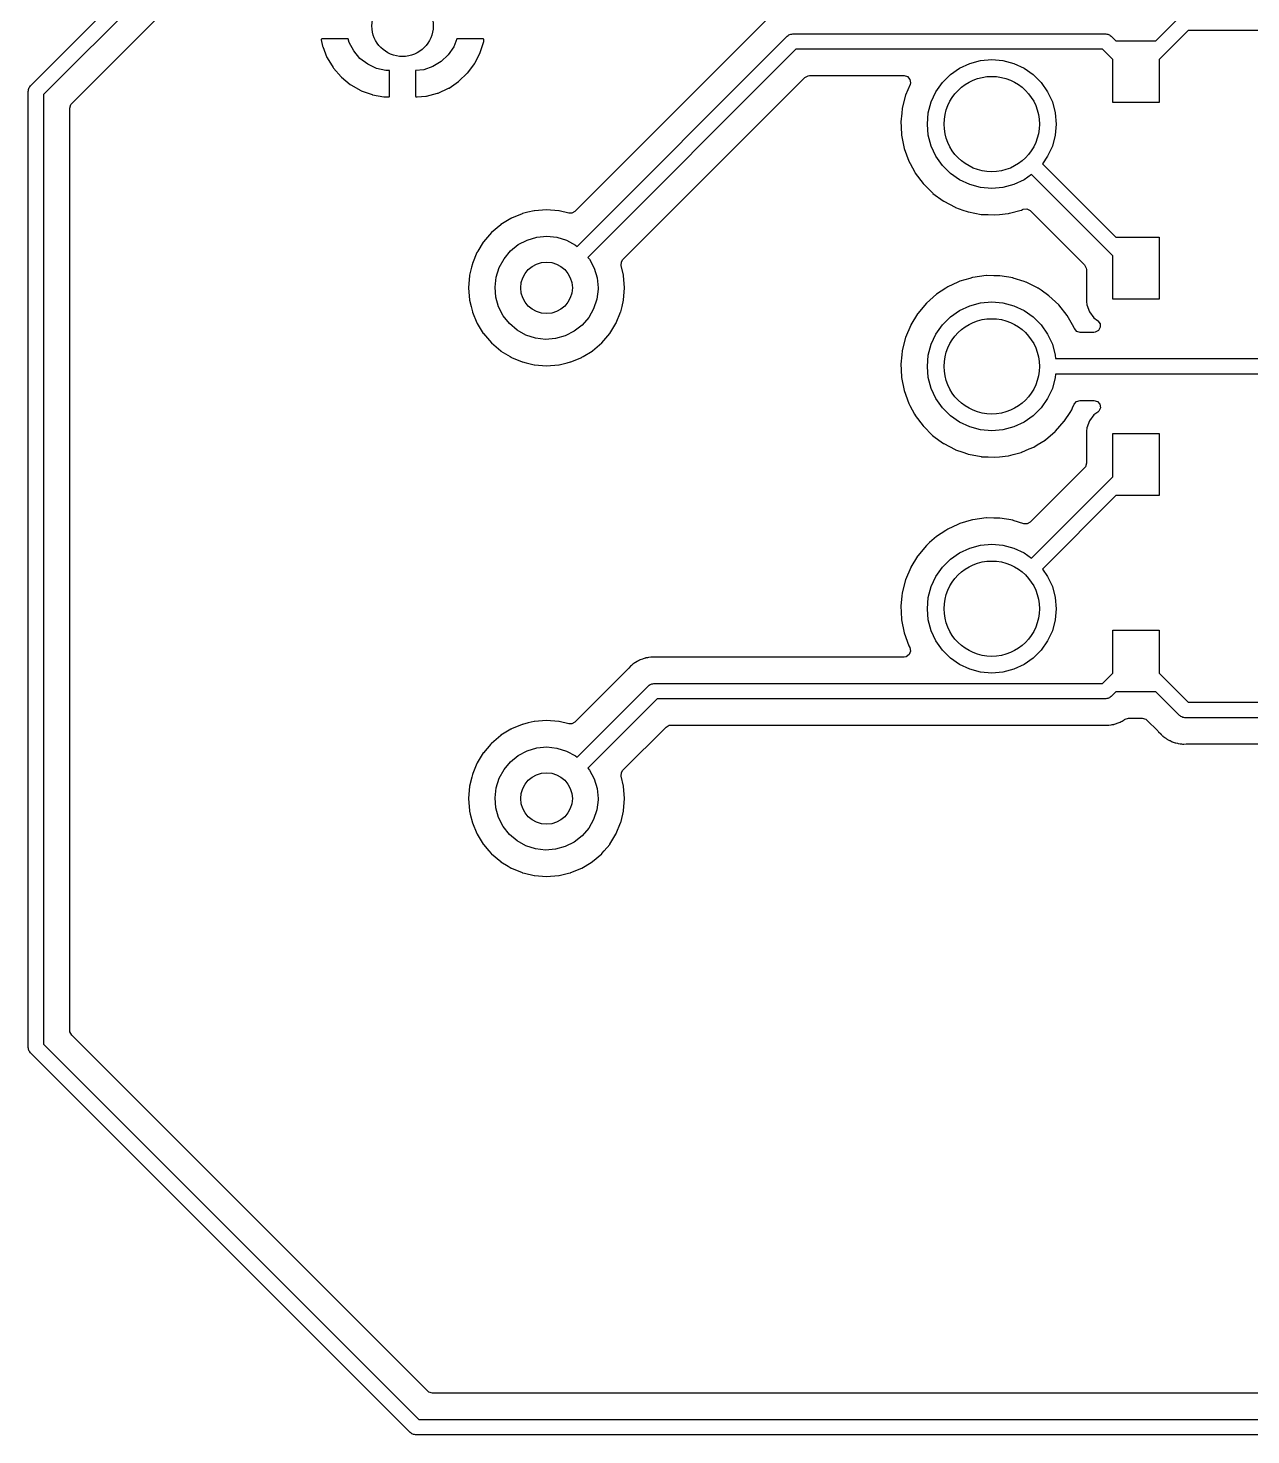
# Model space of a CAD drawing. Extents: x 51 to 243, y -135 to -54.
# Drawn here: x 51.16 to 74.88, y -135.02 to -107.74 of the extents above; entities that cross this region are included whole.
import ezdxf

# ---------------------------------------------------------------- set-up
doc = ezdxf.new("R2010")
doc.units = 0
doc.layers.add('BLACK', color=7, linetype='CONTINUOUS')

msp = doc.modelspace()

# ---------------------------------------------------------------- linework, layer by layer
at = {"layer": 'BLACK', "linetype": 'CONTINUOUS'}
for p, q in [((51.2019, -108.86), (55.0119, -105.05)), ((55.1801, -105.306), (51.458, -109.028)), ((52.0034, -109.202), (55.3539, -105.851)), ((65.4977, -107.561), (61.7639, -111.295)), ((73.0329, -107.985), (73.4884, -107.529)), ((56.8448, -107.954), (56.8433, -107.965)), ((56.8433, -107.965), (56.8693, -108.088)), ((56.8584, -107.95), (56.8448, -107.954)), ((57.3678, -107.95), (56.8584, -107.95)), ((57.3861, -108.016), (57.3678, -107.95)), ((57.4737, -108.182), (57.3861, -108.016)), ((59.4749, -107.95), (59.4132, -108.104)), ((59.9837, -107.95), (59.4749, -107.95)), ((59.928, -108.211), (59.9941, -107.998)), ((59.9968, -107.954), (59.9837, -107.95)), ((59.9941, -107.998), (59.9964, -107.988)), ((59.9964, -107.988), (59.999, -107.968)), ((59.999, -107.968), (59.9968, -107.954)), ((61.8048, -111.973), (65.8834, -107.894)), ((65.8834, -107.894), (65.9005, -107.885)), ((65.9005, -107.885), (65.9145, -107.871)), ((65.9145, -107.871), (65.9336, -107.865)), ((65.9336, -107.865), (65.9507, -107.856)), ((65.9507, -107.856), (65.9704, -107.856)), ((65.9704, -107.856), (65.9895, -107.85)), ((65.9895, -107.85), (72.0605, -107.85)), ((72.0605, -107.85), (72.0796, -107.856)), ((72.0796, -107.856), (72.0993, -107.856)), ((72.0993, -107.856), (72.1164, -107.865)), ((72.1164, -107.865), (72.1355, -107.871)), ((72.1355, -107.871), (72.1495, -107.885)), ((72.1495, -107.885), (72.1666, -107.894)), ((72.1666, -107.894), (72.2571, -107.985)), ((72.2571, -107.985), (73.0329, -107.985)), ((73.6566, -107.785), (73.095, -108.347)), ((91.545, -107.785), (73.6566, -107.785)), ((56.8693, -108.088), (56.8723, -108.098)), ((56.8723, -108.098), (56.9543, -108.306)), ((56.9543, -108.306), (56.959, -108.315)), ((56.959, -108.315), (57.0748, -108.506)), ((57.595, -108.326), (57.4737, -108.182)), ((59.3075, -108.26), (59.171, -108.389)), ((59.4132, -108.104), (59.3075, -108.26)), ((59.8228, -108.42), (59.924, -108.221)), ((59.924, -108.221), (59.928, -108.211)), ((66.0516, -108.15), (62.0166, -112.185)), ((71.9984, -108.15), (66.0516, -108.15)), ((72.195, -108.347), (71.9984, -108.15)), ((57.0748, -108.506), (57.0811, -108.515)), ((57.0811, -108.515), (57.2273, -108.683)), ((57.7443, -108.44), (57.595, -108.326)), ((57.9146, -108.52), (57.7443, -108.44)), ((58.098, -108.561), (57.9146, -108.52)), ((58.166, -108.564), (58.098, -108.561)), ((58.166, -109.06), (58.166, -108.564)), ((58.8318, -108.546), (58.674, -108.563)), ((58.674, -108.563), (58.674, -109.056)), ((59.0099, -108.486), (58.8318, -108.546)), ((59.171, -108.389), (59.0099, -108.486)), ((59.684, -108.608), (59.8172, -108.429)), ((59.8172, -108.429), (59.8228, -108.42)), ((69.0465, -108.642), (69.225, -108.517)), ((69.225, -108.517), (69.4225, -108.425)), ((69.4225, -108.425), (69.6329, -108.369)), ((69.6329, -108.369), (69.85, -108.35)), ((69.85, -108.35), (70.0671, -108.369)), ((70.0671, -108.369), (70.2775, -108.425)), ((70.2775, -108.425), (70.475, -108.517)), ((70.475, -108.517), (70.6535, -108.642)), ((72.195, -109.185), (72.195, -108.347)), ((73.095, -108.347), (73.095, -109.185)), ((51.1921, -108.877), (51.2019, -108.86)), ((57.2273, -108.683), (57.235, -108.691)), ((57.235, -108.691), (57.4075, -108.832)), ((57.4075, -108.832), (57.4163, -108.838)), ((57.4163, -108.838), (57.6103, -108.949)), ((59.322, -108.901), (59.5072, -108.777)), ((59.5072, -108.777), (59.5154, -108.77)), ((59.5154, -108.77), (59.6769, -108.616)), ((59.6769, -108.616), (59.684, -108.608)), ((62.6952, -112.226), (66.2254, -108.696)), ((66.2254, -108.696), (66.2877, -108.662)), ((66.2877, -108.662), (66.3145, -108.659)), ((66.3145, -108.659), (68.1482, -108.659)), ((68.1482, -108.659), (68.2163, -108.679)), ((68.2644, -108.834), (68.1777, -109.04)), ((68.2163, -108.679), (68.2628, -108.733)), ((68.2628, -108.733), (68.2729, -108.803)), ((68.2729, -108.803), (68.2644, -108.834)), ((68.7675, -108.975), (68.8924, -108.797)), ((68.8924, -108.797), (69.0465, -108.642)), ((70.6535, -108.642), (70.8076, -108.797)), ((70.8076, -108.797), (70.9325, -108.975)), ((51.158, -108.966), (51.1631, -108.947)), ((51.158, -127.508), (51.158, -108.966)), ((51.1631, -108.927), (51.173, -108.91)), ((51.1631, -108.947), (51.1631, -108.927)), ((51.173, -108.91), (51.1781, -108.891)), ((51.1781, -108.891), (51.1921, -108.877)), ((51.458, -109.028), (51.458, -127.446)), ((57.6103, -108.949), (57.6199, -108.953)), ((57.6199, -108.953), (57.8297, -109.029)), ((57.8297, -109.029), (57.84, -109.032)), ((57.84, -109.032), (58.0608, -109.072)), ((58.0608, -109.072), (58.069, -109.073)), ((58.069, -109.073), (58.0879, -109.074)), ((58.0879, -109.074), (58.0908, -109.074)), ((58.0908, -109.074), (58.1479, -109.074)), ((58.1479, -109.074), (58.1631, -109.07)), ((58.1631, -109.07), (58.1643, -109.068)), ((58.1643, -109.068), (58.166, -109.06)), ((58.674, -109.056), (58.6785, -109.071)), ((58.6785, -109.071), (58.6799, -109.072)), ((58.6799, -109.072), (58.6875, -109.074)), ((58.6875, -109.074), (58.7011, -109.074)), ((58.7011, -109.074), (58.7064, -109.074)), ((58.7064, -109.074), (58.8727, -109.06)), ((58.8727, -109.06), (58.8832, -109.058)), ((58.8832, -109.058), (59.0992, -109.002)), ((59.0992, -109.002), (59.1092, -108.998)), ((59.1092, -108.998), (59.3127, -108.907)), ((59.3127, -108.907), (59.322, -108.901)), ((68.1777, -109.04), (68.1134, -109.294)), ((68.6754, -109.172), (68.7675, -108.975)), ((70.9325, -108.975), (71.0246, -109.172)), ((51.9665, -109.291), (51.9865, -109.223)), ((51.9665, -127.183), (51.9665, -109.291)), ((51.9865, -109.223), (52.0034, -109.202)), ((68.104, -109.386), (68.0872, -109.554)), ((68.1129, -109.298), (68.104, -109.386)), ((68.1134, -109.294), (68.1129, -109.298)), ((68.1129, -109.298), (68.1129, -109.298)), ((68.6, -109.6), (68.619, -109.383)), ((68.619, -109.383), (68.6754, -109.172)), ((71.0246, -109.172), (71.081, -109.383)), ((71.081, -109.383), (71.1, -109.6)), ((73.095, -109.185), (72.195, -109.185)), ((68.0872, -109.554), (68.0874, -109.559)), ((68.0874, -109.559), (68.0874, -109.559)), ((68.0874, -109.559), (68.0921, -109.657)), ((68.0921, -109.657), (68.0997, -109.815)), ((68.619, -109.817), (68.6, -109.6)), ((71.1, -109.6), (71.081, -109.817)), ((68.0997, -109.815), (68.1507, -110.071)), ((68.6754, -110.028), (68.619, -109.817)), ((71.081, -109.817), (71.0246, -110.028)), ((68.1507, -110.071), (68.239, -110.317)), ((68.7675, -110.225), (68.6754, -110.028)), ((68.8924, -110.403), (68.7675, -110.225)), ((70.9325, -110.225), (70.8315, -110.369)), ((71.0246, -110.028), (70.9325, -110.225)), ((68.239, -110.317), (68.2641, -110.364)), ((68.2641, -110.364), (68.3552, -110.533)), ((69.0465, -110.558), (68.8924, -110.403)), ((70.8315, -110.369), (72.2571, -111.795)), ((68.3552, -110.533), (68.3627, -110.547)), ((68.3627, -110.547), (68.3655, -110.551)), ((68.3655, -110.551), (68.3655, -110.551)), ((68.3655, -110.551), (68.5163, -110.753)), ((68.5163, -110.753), (68.5163, -110.753)), ((68.5163, -110.753), (68.5191, -110.757)), ((68.5191, -110.757), (68.5224, -110.76)), ((68.5224, -110.76), (68.5224, -110.76)), ((68.5224, -110.76), (68.6998, -110.936)), ((69.225, -110.683), (69.0465, -110.558)), ((69.4225, -110.775), (69.225, -110.683)), ((69.6329, -110.831), (69.4225, -110.775)), ((70.2775, -110.775), (70.0671, -110.831)), ((70.475, -110.683), (70.2775, -110.775)), ((70.6193, -110.581), (70.475, -110.683)), ((72.195, -112.157), (70.6193, -110.581)), ((68.6998, -110.936), (68.7047, -110.941)), ((68.7047, -110.941), (68.7085, -110.944)), ((68.7085, -110.944), (68.7085, -110.944)), ((68.7085, -110.944), (68.906, -111.088)), ((69.85, -110.85), (69.6329, -110.831)), ((70.0671, -110.831), (69.85, -110.85)), ((60.8511, -111.312), (60.7464, -111.337)), ((60.9725, -111.283), (60.8511, -111.312)), ((60.9773, -111.281), (60.9725, -111.283)), ((60.9725, -111.283), (60.9725, -111.283)), ((61.214, -111.263), (60.9773, -111.281)), ((61.4507, -111.281), (61.214, -111.263)), ((61.4555, -111.283), (61.4507, -111.281)), ((61.6454, -111.328), (61.4555, -111.283)), ((61.4555, -111.283), (61.4555, -111.283)), ((61.7639, -111.295), (61.7016, -111.329)), ((68.906, -111.088), (68.9155, -111.095)), ((68.9155, -111.095), (68.9197, -111.098)), ((68.9197, -111.098), (68.9197, -111.098)), ((68.9197, -111.098), (69.1427, -111.215)), ((69.1427, -111.215), (69.1427, -111.215)), ((69.1427, -111.215), (69.1468, -111.217)), ((69.1468, -111.217), (69.2905, -111.267)), ((69.2905, -111.267), (69.3745, -111.297)), ((69.3745, -111.297), (69.3936, -111.303)), ((69.3936, -111.303), (69.3982, -111.304)), ((69.3982, -111.304), (69.6458, -111.351)), ((70.1907, -111.329), (70.4196, -111.269)), ((70.4196, -111.269), (70.4241, -111.267)), ((70.4241, -111.267), (70.4475, -111.257)), ((70.4475, -111.257), (70.459, -111.252)), ((70.459, -111.252), (70.5295, -111.244)), ((70.5295, -111.244), (70.5978, -111.279)), ((70.5978, -111.279), (71.6496, -112.331)), ((60.3246, -111.552), (60.144, -111.706)), ((60.3288, -111.549), (60.3246, -111.552)), ((60.5228, -111.43), (60.3288, -111.549)), ((60.3288, -111.549), (60.3288, -111.549)), ((60.527, -111.428), (60.5228, -111.43)), ((60.5316, -111.426), (60.527, -111.428)), ((60.7418, -111.339), (60.5316, -111.426)), ((60.5316, -111.426), (60.5316, -111.426)), ((60.7464, -111.337), (60.7418, -111.339)), ((60.7418, -111.339), (60.7418, -111.339)), ((61.7016, -111.329), (61.6454, -111.328)), ((69.6458, -111.351), (69.6458, -111.351)), ((69.6458, -111.351), (69.6504, -111.352)), ((69.6504, -111.352), (69.781, -111.357)), ((69.781, -111.357), (69.9069, -111.362)), ((69.9069, -111.362), (69.9069, -111.362)), ((69.9069, -111.362), (69.9115, -111.362)), ((69.9115, -111.362), (70.0025, -111.352)), ((70.0025, -111.352), (70.1667, -111.334)), ((70.1667, -111.334), (70.1667, -111.334)), ((70.1667, -111.334), (70.1714, -111.334)), ((70.1714, -111.334), (70.1907, -111.329)), ((60.144, -111.706), (59.9898, -111.887)), ((60.6664, -111.939), (60.8394, -111.849)), ((60.8394, -111.849), (61.0266, -111.794)), ((61.0266, -111.794), (61.221, -111.776)), ((61.221, -111.776), (61.4151, -111.796)), ((61.4151, -111.796), (61.6015, -111.854)), ((61.6015, -111.854), (61.7732, -111.947)), ((72.2571, -111.795), (73.095, -111.795)), ((73.095, -111.795), (73.095, -112.995)), ((59.8639, -112.094), (59.7768, -112.304)), ((59.8658, -112.089), (59.8639, -112.094)), ((59.8639, -112.094), (59.8639, -112.094)), ((59.8809, -112.064), (59.8658, -112.089)), ((59.9872, -111.891), (59.8809, -112.064)), ((59.9898, -111.887), (59.9872, -111.891)), ((59.9872, -111.891), (59.9872, -111.891)), ((60.3889, -112.211), (60.5143, -112.062)), ((60.5143, -112.062), (60.6664, -111.939)), ((61.7732, -111.947), (61.8048, -111.973)), ((59.7593, -112.373), (59.721, -112.533)), ((59.7749, -112.308), (59.7593, -112.373)), ((59.7768, -112.304), (59.7749, -112.308)), ((60.2359, -112.568), (60.2949, -112.382)), ((60.2949, -112.382), (60.3889, -112.211)), ((62.0166, -112.185), (62.0469, -112.223)), ((62.0469, -112.223), (62.1385, -112.395)), ((62.1385, -112.395), (62.195, -112.582)), ((62.6618, -112.345), (62.6653, -112.274)), ((62.707, -112.533), (62.6618, -112.345)), ((62.6653, -112.274), (62.6952, -112.226)), ((71.6496, -112.331), (71.6836, -112.393)), ((71.6836, -112.393), (71.6865, -112.42)), ((72.195, -112.995), (72.195, -112.157)), ((59.7195, -112.539), (59.7008, -112.776)), ((59.721, -112.533), (59.7195, -112.539)), ((60.2141, -112.762), (60.2359, -112.568)), ((62.195, -112.582), (62.214, -112.776)), ((62.7085, -112.539), (62.707, -112.533)), ((62.7272, -112.776), (62.7085, -112.539)), ((69.1917, -112.667), (68.9951, -112.758)), ((69.2282, -112.65), (69.1917, -112.667)), ((69.2324, -112.648), (69.2282, -112.65)), ((69.2282, -112.65), (69.2282, -112.65)), ((69.4232, -112.593), (69.2324, -112.648)), ((69.4789, -112.576), (69.4232, -112.593)), ((69.4834, -112.575), (69.4789, -112.576)), ((69.4789, -112.576), (69.4789, -112.576)), ((69.7423, -112.54), (69.4834, -112.575)), ((69.747, -112.54), (69.7423, -112.54)), ((69.8899, -112.542), (69.747, -112.54)), ((69.747, -112.54), (69.747, -112.54)), ((70.0037, -112.543), (69.8899, -112.542)), ((70.2617, -112.585), (70.0037, -112.543)), ((70.2661, -112.587), (70.2617, -112.585)), ((70.479, -112.655), (70.2661, -112.587)), ((70.5106, -112.665), (70.479, -112.655)), ((70.5148, -112.667), (70.5106, -112.665)), ((70.7357, -112.776), (70.5148, -112.667)), ((70.5148, -112.667), (70.5148, -112.667)), ((71.6865, -112.42), (71.6865, -113.043)), ((59.7008, -112.776), (59.7195, -113.013)), ((60.2304, -112.957), (60.2141, -112.762)), ((60.2842, -113.144), (60.2304, -112.957)), ((62.2136, -112.804), (62.1891, -112.998)), ((62.214, -112.776), (62.2136, -112.804)), ((62.7085, -113.013), (62.7272, -112.776)), ((68.7765, -112.901), (68.5815, -113.075)), ((68.7804, -112.898), (68.7765, -112.901)), ((68.9596, -112.781), (68.7804, -112.898)), ((68.7804, -112.898), (68.7804, -112.898)), ((68.9951, -112.758), (68.9596, -112.781)), ((70.745, -112.781), (70.7357, -112.776)), ((70.7488, -112.783), (70.745, -112.781)), ((70.7489, -112.783), (70.7488, -112.783)), ((70.8074, -112.824), (70.7489, -112.783)), ((70.9598, -112.93), (70.8074, -112.824)), ((71.1501, -113.109), (70.9598, -112.93)), ((59.7195, -113.013), (59.7206, -113.018)), ((59.7206, -113.018), (59.7206, -113.018)), ((59.7206, -113.018), (59.7503, -113.141)), ((59.7503, -113.141), (59.7749, -113.244)), ((60.3734, -113.318), (60.2842, -113.144)), ((62.1275, -113.183), (62.0311, -113.352)), ((62.1891, -112.998), (62.1275, -113.183)), ((62.6531, -113.244), (62.6777, -113.141)), ((62.6777, -113.141), (62.7074, -113.018)), ((62.7074, -113.018), (62.7085, -113.013)), ((62.7074, -113.018), (62.7074, -113.018)), ((68.5815, -113.075), (68.4144, -113.276)), ((69.0465, -113.342), (69.225, -113.217)), ((69.225, -113.217), (69.4225, -113.125)), ((69.4225, -113.125), (69.6329, -113.069)), ((69.6329, -113.069), (69.85, -113.05)), ((69.85, -113.05), (70.0671, -113.069)), ((70.0671, -113.069), (70.2775, -113.125)), ((70.2775, -113.125), (70.475, -113.217)), ((70.475, -113.217), (70.6535, -113.342)), ((71.312, -113.314), (71.1501, -113.109)), ((71.6865, -113.043), (71.6933, -113.105)), ((71.6933, -113.105), (71.7444, -113.242)), ((73.095, -112.995), (72.195, -112.995)), ((59.7749, -113.244), (59.7768, -113.248)), ((59.7768, -113.248), (59.7768, -113.248)), ((59.7768, -113.248), (59.8625, -113.455)), ((59.8625, -113.455), (59.8658, -113.463)), ((59.8658, -113.463), (59.8683, -113.467)), ((59.8683, -113.467), (59.9872, -113.661)), ((60.4947, -113.471), (60.3734, -113.318)), ((60.6433, -113.597), (60.4947, -113.471)), ((61.9036, -113.5), (61.7498, -113.62)), ((62.0311, -113.352), (61.9036, -113.5)), ((62.4408, -113.661), (62.5597, -113.467)), ((62.5597, -113.467), (62.5622, -113.463)), ((62.5622, -113.463), (62.5655, -113.455)), ((62.5655, -113.455), (62.6512, -113.248)), ((62.6512, -113.248), (62.6531, -113.244)), ((62.6512, -113.248), (62.6512, -113.248)), ((68.2788, -113.499), (68.1777, -113.74)), ((68.2821, -113.494), (68.2788, -113.499)), ((68.4119, -113.28), (68.2821, -113.494)), ((68.4144, -113.276), (68.4119, -113.28)), ((68.7675, -113.675), (68.8924, -113.497)), ((68.8924, -113.497), (69.0465, -113.342)), ((70.6535, -113.342), (70.8076, -113.497)), ((70.8076, -113.497), (70.9325, -113.675)), ((71.4416, -113.541), (71.312, -113.314)), ((71.7444, -113.242), (71.8317, -113.358)), ((71.8317, -113.358), (71.9021, -113.411)), ((71.9021, -113.411), (71.907, -113.415)), ((71.907, -113.415), (71.9495, -113.472)), ((71.9495, -113.472), (71.9546, -113.542)), ((59.9872, -113.661), (59.9872, -113.661)), ((59.9872, -113.661), (59.9898, -113.665)), ((59.9898, -113.665), (60.144, -113.846)), ((60.8137, -113.692), (60.6433, -113.597)), ((60.9993, -113.753), (60.8137, -113.692)), ((61.1931, -113.776), (60.9993, -113.753)), ((61.3876, -113.761), (61.1931, -113.776)), ((61.5756, -113.708), (61.3876, -113.761)), ((61.7498, -113.62), (61.5756, -113.708)), ((62.284, -113.846), (62.4382, -113.665)), ((62.4382, -113.665), (62.4408, -113.661)), ((62.4408, -113.661), (62.4408, -113.661)), ((68.1777, -113.74), (68.1134, -113.994)), ((68.6754, -113.872), (68.7675, -113.675)), ((70.9325, -113.675), (71.0246, -113.872)), ((71.4496, -113.561), (71.4416, -113.541)), ((71.4524, -113.568), (71.4496, -113.561)), ((71.4989, -113.621), (71.4524, -113.568)), ((71.567, -113.641), (71.4989, -113.621)), ((71.8314, -113.641), (71.567, -113.641)), ((71.8582, -113.639), (71.8314, -113.641)), ((71.9205, -113.605), (71.8582, -113.639)), ((71.9546, -113.542), (71.9205, -113.605)), ((60.144, -113.846), (60.3246, -114)), ((60.3246, -114), (60.3288, -114.003)), ((60.3288, -114.003), (60.3288, -114.003)), ((60.3288, -114.003), (60.5062, -114.111)), ((61.9218, -114.111), (62.0992, -114.003)), ((62.0992, -114.003), (62.1034, -114)), ((62.0992, -114.003), (62.0992, -114.003)), ((62.1034, -114), (62.284, -113.846)), ((68.1129, -113.998), (68.1053, -114.074)), ((68.1134, -113.994), (68.1129, -113.998)), ((68.1129, -113.998), (68.1129, -113.998)), ((68.619, -114.083), (68.6754, -113.872)), ((71.0246, -113.872), (71.081, -114.083)), ((60.5062, -114.111), (60.527, -114.124)), ((60.527, -114.124), (60.5316, -114.126)), ((60.5316, -114.126), (60.5316, -114.126)), ((60.5316, -114.126), (60.7418, -114.213)), ((60.7418, -114.213), (60.7464, -114.215)), ((60.7464, -114.215), (60.8173, -114.232)), ((60.8173, -114.232), (60.9725, -114.269)), ((60.9725, -114.269), (60.9725, -114.269)), ((60.9725, -114.269), (60.9773, -114.271)), ((60.9773, -114.271), (61.214, -114.289)), ((61.214, -114.289), (61.4507, -114.271)), ((61.4507, -114.271), (61.4555, -114.269)), ((61.4555, -114.269), (61.6107, -114.232)), ((61.4555, -114.269), (61.4555, -114.269)), ((61.6107, -114.232), (61.6816, -114.215)), ((61.6816, -114.215), (61.6862, -114.213)), ((61.6862, -114.213), (61.8964, -114.126)), ((61.8964, -114.126), (61.901, -114.124)), ((61.8964, -114.126), (61.8964, -114.126)), ((61.901, -114.124), (61.9218, -114.111)), ((68.1053, -114.074), (68.0872, -114.254)), ((68.0872, -114.254), (68.0874, -114.259)), ((68.0874, -114.259), (68.0874, -114.259)), ((68.0874, -114.259), (68.0928, -114.37)), ((68.6, -114.3), (68.619, -114.083)), ((68.619, -114.517), (68.6, -114.3)), ((71.081, -114.083), (71.0869, -114.15)), ((71.0869, -114.15), (87.6631, -114.15)), ((68.0928, -114.37), (68.0997, -114.515)), ((68.0997, -114.515), (68.1507, -114.771)), ((68.6754, -114.728), (68.619, -114.517)), ((71.081, -114.517), (71.0246, -114.728)), ((71.0869, -114.45), (71.081, -114.517)), ((87.6631, -114.45), (71.0869, -114.45)), ((68.1507, -114.771), (68.239, -115.017)), ((68.7675, -114.925), (68.6754, -114.728)), ((71.0246, -114.728), (70.9325, -114.925)), ((68.239, -115.017), (68.2601, -115.057)), ((68.2601, -115.057), (68.3508, -115.225)), ((68.8924, -115.103), (68.7675, -114.925)), ((69.0465, -115.258), (68.8924, -115.103)), ((70.8076, -115.103), (70.6535, -115.258)), ((70.9325, -114.925), (70.8076, -115.103)), ((71.3997, -115.141), (71.4173, -115.102)), ((71.4173, -115.102), (71.4487, -115.033)), ((71.4487, -115.033), (71.4949, -114.979)), ((71.4949, -114.979), (71.5636, -114.959)), ((71.5636, -114.959), (71.8314, -114.959)), ((71.8314, -114.959), (71.8996, -114.979)), ((71.8996, -114.979), (71.9461, -115.032)), ((71.9562, -115.102), (71.9267, -115.167)), ((71.9461, -115.032), (71.9562, -115.102)), ((68.3508, -115.225), (68.3627, -115.247)), ((68.3627, -115.247), (68.3655, -115.251)), ((68.3655, -115.251), (68.3655, -115.251)), ((68.3655, -115.251), (68.5163, -115.453)), ((69.225, -115.383), (69.0465, -115.258)), ((69.4225, -115.475), (69.225, -115.383)), ((70.475, -115.383), (70.2775, -115.475)), ((70.6535, -115.258), (70.475, -115.383)), ((71.0891, -115.554), (71.2553, -115.365)), ((71.2553, -115.365), (71.2583, -115.361)), ((71.2553, -115.365), (71.2553, -115.365)), ((71.2583, -115.361), (71.261, -115.357)), ((71.261, -115.357), (71.3674, -115.192)), ((71.3674, -115.192), (71.3997, -115.141)), ((71.7444, -115.358), (71.6933, -115.495)), ((71.8317, -115.242), (71.7444, -115.358)), ((71.907, -115.185), (71.8317, -115.242)), ((71.9267, -115.167), (71.907, -115.185)), ((68.5163, -115.453), (68.5163, -115.453)), ((68.5163, -115.453), (68.5191, -115.457)), ((68.5191, -115.457), (68.5224, -115.46)), ((68.5224, -115.46), (68.5224, -115.46)), ((68.5224, -115.46), (68.7014, -115.638)), ((68.7014, -115.638), (68.7047, -115.641)), ((68.7047, -115.641), (68.7085, -115.644)), ((68.7085, -115.644), (68.7085, -115.644)), ((68.7085, -115.644), (68.9117, -115.793)), ((69.6329, -115.531), (69.4225, -115.475)), ((69.85, -115.55), (69.6329, -115.531)), ((70.0671, -115.531), (69.85, -115.55)), ((70.2775, -115.475), (70.0671, -115.531)), ((70.8901, -115.724), (71.0824, -115.561)), ((71.0824, -115.561), (71.086, -115.558)), ((71.0824, -115.561), (71.0824, -115.561)), ((71.086, -115.558), (71.0891, -115.554)), ((71.6933, -115.495), (71.6865, -115.557)), ((71.6865, -115.557), (71.6865, -116.18)), ((72.195, -116.443), (72.195, -115.605)), ((72.195, -115.605), (73.095, -115.605)), ((73.095, -115.605), (73.095, -116.805)), ((68.9117, -115.793), (68.9155, -115.795)), ((68.9155, -115.795), (68.9197, -115.798)), ((68.9197, -115.798), (68.9197, -115.798)), ((68.9197, -115.798), (69.1427, -115.915)), ((69.1427, -115.915), (69.1427, -115.915)), ((69.1427, -115.915), (69.1468, -115.917)), ((69.1468, -115.917), (69.2853, -115.966)), ((70.4357, -115.962), (70.5767, -115.902)), ((70.5767, -115.902), (70.6643, -115.864)), ((70.6643, -115.864), (70.7303, -115.823)), ((70.7303, -115.823), (70.8825, -115.729)), ((70.8825, -115.729), (70.8865, -115.727)), ((70.8825, -115.729), (70.8825, -115.729)), ((70.8865, -115.727), (70.8901, -115.724)), ((70.8901, -115.724), (70.8901, -115.724)), ((69.2853, -115.966), (69.3811, -115.999)), ((69.3811, -115.999), (69.3936, -116.003)), ((69.3936, -116.003), (69.3982, -116.004)), ((69.3982, -116.004), (69.6458, -116.051)), ((69.6458, -116.051), (69.6458, -116.051)), ((69.6458, -116.051), (69.6504, -116.052)), ((69.6504, -116.052), (69.78, -116.057)), ((69.78, -116.057), (69.9069, -116.062)), ((69.9069, -116.062), (69.9069, -116.062)), ((69.9069, -116.062), (69.9115, -116.062)), ((69.9115, -116.062), (70.0019, -116.052)), ((70.0019, -116.052), (70.1667, -116.034)), ((70.1667, -116.034), (70.1667, -116.034)), ((70.1667, -116.034), (70.1714, -116.034)), ((70.1714, -116.034), (70.2664, -116.009)), ((70.2664, -116.009), (70.4196, -115.969)), ((70.4196, -115.969), (70.4241, -115.967)), ((70.4196, -115.969), (70.4196, -115.969)), ((70.4241, -115.967), (70.4357, -115.962)), ((71.6865, -116.18), (71.6665, -116.248)), ((71.6496, -116.269), (70.5976, -117.321)), ((70.6193, -118.019), (72.195, -116.443)), ((71.6665, -116.248), (71.6496, -116.269)), ((72.2571, -116.805), (70.8315, -118.231)), ((73.095, -116.805), (72.2571, -116.805)), ((69.451, -117.285), (69.2324, -117.348)), ((69.4789, -117.276), (69.451, -117.285)), ((69.4834, -117.275), (69.4789, -117.276)), ((69.4789, -117.276), (69.4789, -117.276)), ((69.7423, -117.24), (69.4834, -117.275)), ((69.747, -117.24), (69.7423, -117.24)), ((69.8899, -117.242), (69.747, -117.24)), ((69.747, -117.24), (69.747, -117.24)), ((70.0037, -117.243), (69.8899, -117.242)), ((70.2617, -117.285), (70.0037, -117.243)), ((70.2661, -117.287), (70.2617, -117.285)), ((70.4701, -117.352), (70.2661, -117.287)), ((70.2661, -117.287), (70.2661, -117.287)), ((70.5976, -117.321), (70.5353, -117.355)), ((68.9561, -117.483), (68.7804, -117.598)), ((68.9951, -117.458), (68.9561, -117.483)), ((69.1917, -117.367), (68.9951, -117.458)), ((69.2282, -117.35), (69.1917, -117.367)), ((69.2324, -117.348), (69.2282, -117.35)), ((69.2282, -117.35), (69.2282, -117.35)), ((70.5353, -117.355), (70.4701, -117.352)), ((68.5815, -117.775), (68.4144, -117.976)), ((68.5856, -117.771), (68.5815, -117.775)), ((68.6438, -117.719), (68.5856, -117.771)), ((68.7765, -117.601), (68.6438, -117.719)), ((68.7804, -117.598), (68.7765, -117.601)), ((68.7804, -117.598), (68.7804, -117.598)), ((69.225, -117.917), (69.4225, -117.825)), ((69.4225, -117.825), (69.6329, -117.769)), ((69.6329, -117.769), (69.85, -117.75)), ((69.85, -117.75), (70.0671, -117.769)), ((70.0671, -117.769), (70.2775, -117.825)), ((70.2775, -117.825), (70.475, -117.917)), ((68.4119, -117.98), (68.2826, -118.193)), ((68.4144, -117.976), (68.4119, -117.98)), ((68.8924, -118.197), (69.0465, -118.042)), ((69.0465, -118.042), (69.225, -117.917)), ((70.475, -117.917), (70.6193, -118.019)), ((68.2788, -118.199), (68.1777, -118.44)), ((68.2826, -118.193), (68.2788, -118.199)), ((68.6754, -118.572), (68.7675, -118.375)), ((68.7675, -118.375), (68.8924, -118.197)), ((70.8315, -118.231), (70.9325, -118.375)), ((70.9325, -118.375), (71.0246, -118.572)), ((68.1777, -118.44), (68.1134, -118.694)), ((68.619, -118.783), (68.6754, -118.572)), ((71.0246, -118.572), (71.081, -118.783)), ((68.1075, -118.752), (68.0872, -118.954)), ((68.0872, -118.954), (68.0874, -118.959)), ((68.0874, -118.959), (68.0874, -118.959)), ((68.0874, -118.959), (68.0924, -119.063)), ((68.1129, -118.698), (68.1075, -118.752)), ((68.1134, -118.694), (68.1129, -118.698)), ((68.1129, -118.698), (68.1129, -118.698)), ((68.6, -119), (68.619, -118.783)), ((71.081, -118.783), (71.1, -119)), ((68.0924, -119.063), (68.0997, -119.215)), ((68.0997, -119.215), (68.1507, -119.471)), ((68.619, -119.217), (68.6, -119)), ((68.6754, -119.428), (68.619, -119.217)), ((71.081, -119.217), (71.0246, -119.428)), ((71.1, -119), (71.081, -119.217)), ((68.1507, -119.471), (68.239, -119.717)), ((68.7675, -119.625), (68.6754, -119.428)), ((71.0246, -119.428), (70.9325, -119.625)), ((72.195, -120.253), (72.195, -119.415)), ((72.195, -119.415), (73.095, -119.415)), ((73.095, -119.415), (73.095, -120.253)), ((68.239, -119.717), (68.2412, -119.721)), ((68.2412, -119.721), (68.2595, -119.755)), ((68.2595, -119.755), (68.2741, -119.825)), ((68.8924, -119.803), (68.7675, -119.625)), ((70.9325, -119.625), (70.8076, -119.803)), ((62.9394, -120.045), (62.9294, -120.052)), ((62.9703, -120.023), (62.9394, -120.045)), ((62.9767, -120.018), (62.9703, -120.023)), ((62.9703, -120.023), (62.9703, -120.023)), ((62.9967, -120.01), (62.9767, -120.018)), ((63.0144, -120.001), (62.9967, -120.01)), ((63.0329, -119.99), (63.0144, -120.001)), ((63.0773, -119.977), (63.0329, -119.99)), ((63.0885, -119.974), (63.0773, -119.977)), ((63.1241, -119.96), (63.0885, -119.974)), ((63.1314, -119.957), (63.1241, -119.96)), ((63.1241, -119.96), (63.1241, -119.96)), ((63.1393, -119.956), (63.1314, -119.957)), ((63.1457, -119.955), (63.1393, -119.956)), ((63.1393, -119.956), (63.1393, -119.956)), ((63.1527, -119.954), (63.1457, -119.955)), ((63.1721, -119.95), (63.1527, -119.954)), ((63.1927, -119.944), (63.1721, -119.95)), ((63.2388, -119.942), (63.1927, -119.944)), ((63.2507, -119.942), (63.2388, -119.942)), ((63.2551, -119.941), (63.2507, -119.942)), ((63.2842, -119.941), (63.2551, -119.941)), ((63.2881, -119.941), (63.2842, -119.941)), ((63.3039, -119.94), (63.2881, -119.941)), ((63.359, -119.939), (63.3039, -119.94)), ((63.3667, -119.94), (63.359, -119.939)), ((63.3785, -119.941), (63.3667, -119.94)), ((63.3667, -119.94), (63.3667, -119.94)), ((68.1485, -119.941), (63.3785, -119.941)), ((68.1918, -119.933), (68.1485, -119.941)), ((68.2489, -119.891), (68.1918, -119.933)), ((68.2741, -119.825), (68.2489, -119.891)), ((69.0465, -119.958), (68.8924, -119.803)), ((69.225, -120.083), (69.0465, -119.958)), ((70.6535, -119.958), (70.475, -120.083)), ((70.8076, -119.803), (70.6535, -119.958)), ((62.8047, -120.16), (61.7639, -121.201)), ((62.8127, -120.151), (62.8047, -120.16)), ((62.8421, -120.116), (62.8127, -120.151)), ((62.8595, -120.103), (62.8421, -120.116)), ((62.8745, -120.09), (62.8595, -120.103)), ((62.8897, -120.075), (62.8745, -120.09)), ((62.9294, -120.052), (62.8897, -120.075)), ((69.4225, -120.175), (69.225, -120.083)), ((69.6329, -120.231), (69.4225, -120.175)), ((69.85, -120.25), (69.6329, -120.231)), ((70.0671, -120.231), (69.85, -120.25)), ((70.2775, -120.175), (70.0671, -120.231)), ((70.475, -120.083), (70.2775, -120.175)), ((71.9984, -120.45), (72.195, -120.253)), ((73.095, -120.253), (73.6566, -120.815)), ((61.8048, -121.879), (63.1904, -120.493)), ((63.1904, -120.493), (63.2075, -120.484)), ((63.2075, -120.484), (63.2215, -120.47)), ((63.2215, -120.47), (63.2406, -120.464)), ((63.2406, -120.464), (63.2577, -120.455)), ((63.2577, -120.455), (63.2774, -120.455)), ((63.2774, -120.455), (63.2965, -120.45)), ((63.2965, -120.45), (71.9984, -120.45)), ((63.3586, -120.75), (62.0166, -122.091)), ((72.0605, -120.75), (63.3586, -120.75)), ((72.0796, -120.744), (72.0605, -120.75)), ((72.0993, -120.744), (72.0796, -120.744)), ((72.1164, -120.735), (72.0993, -120.744)), ((72.1355, -120.729), (72.1164, -120.735)), ((72.1495, -120.715), (72.1355, -120.729)), ((72.1666, -120.706), (72.1495, -120.715)), ((72.2571, -120.615), (72.1666, -120.706)), ((73.0329, -120.615), (72.2571, -120.615)), ((73.4884, -121.071), (73.0329, -120.615)), ((73.6566, -120.815), (91.6105, -120.815)), ((72.4275, -121.147), (72.4384, -121.141)), ((72.4384, -121.141), (72.5025, -121.123)), ((72.5025, -121.123), (72.7701, -121.123)), ((72.7701, -121.123), (72.8382, -121.144)), ((73.5055, -121.08), (73.4884, -121.071)), ((73.5195, -121.094), (73.5055, -121.08)), ((73.5386, -121.1), (73.5195, -121.094)), ((73.5557, -121.109), (73.5386, -121.1)), ((73.5754, -121.109), (73.5557, -121.109)), ((73.5945, -121.115), (73.5754, -121.109)), ((113.073, -121.115), (73.5945, -121.115)), ((60.5228, -121.336), (60.3288, -121.455)), ((60.527, -121.334), (60.5228, -121.336)), ((60.5316, -121.332), (60.527, -121.334)), ((60.7418, -121.245), (60.5316, -121.332)), ((60.5316, -121.332), (60.5316, -121.332)), ((60.7464, -121.243), (60.7418, -121.245)), ((60.7418, -121.245), (60.7418, -121.245)), ((60.8598, -121.216), (60.7464, -121.243)), ((60.9725, -121.189), (60.8598, -121.216)), ((60.9773, -121.187), (60.9725, -121.189)), ((60.9725, -121.189), (60.9725, -121.189)), ((61.214, -121.169), (60.9773, -121.187)), ((61.4507, -121.187), (61.214, -121.169)), ((61.4555, -121.189), (61.4507, -121.187)), ((61.6454, -121.234), (61.4555, -121.189)), ((61.4555, -121.189), (61.4555, -121.189)), ((61.7016, -121.235), (61.6454, -121.234)), ((61.7639, -121.201), (61.7016, -121.235)), ((62.6952, -122.132), (63.5323, -121.295)), ((63.5323, -121.295), (63.5947, -121.261)), ((63.5947, -121.261), (63.6214, -121.258)), ((63.6214, -121.258), (71.9784, -121.258)), ((71.9784, -121.258), (71.9903, -121.259)), ((71.9903, -121.259), (71.9903, -121.259)), ((71.9903, -121.259), (71.998, -121.26)), ((71.998, -121.26), (72.0689, -121.258)), ((72.0689, -121.258), (72.0728, -121.258)), ((72.0728, -121.258), (72.1019, -121.258)), ((72.1019, -121.258), (72.1063, -121.257)), ((72.1063, -121.257), (72.1182, -121.257)), ((72.1182, -121.257), (72.1643, -121.255)), ((72.1643, -121.255), (72.1849, -121.249)), ((72.1849, -121.249), (72.2043, -121.245)), ((72.2043, -121.245), (72.2113, -121.244)), ((72.2113, -121.244), (72.2177, -121.243)), ((72.2177, -121.243), (72.2256, -121.242)), ((72.2177, -121.243), (72.2177, -121.243)), ((72.2256, -121.242), (72.2329, -121.239)), ((72.2329, -121.239), (72.2685, -121.225)), ((72.2329, -121.239), (72.2329, -121.239)), ((72.2685, -121.225), (72.2797, -121.222)), ((72.2797, -121.222), (72.3241, -121.209)), ((72.3241, -121.209), (72.3426, -121.198)), ((72.3426, -121.198), (72.3603, -121.189)), ((72.3603, -121.189), (72.3802, -121.181)), ((72.3802, -121.181), (72.4176, -121.154)), ((72.4176, -121.154), (72.4275, -121.147)), ((72.8382, -121.144), (72.8591, -121.16)), ((72.8591, -121.16), (73.0709, -121.372)), ((73.0709, -121.372), (73.0788, -121.381)), ((73.0788, -121.381), (73.0789, -121.381)), ((73.0789, -121.381), (73.0831, -121.388)), ((73.0831, -121.388), (73.1282, -121.43)), ((60.1329, -121.625), (59.9898, -121.793)), ((60.1408, -121.616), (60.1329, -121.625)), ((60.144, -121.612), (60.1408, -121.616)), ((60.3246, -121.458), (60.144, -121.612)), ((60.3288, -121.455), (60.3246, -121.458)), ((60.3288, -121.455), (60.3288, -121.455)), ((61.0266, -121.7), (61.221, -121.682)), ((61.221, -121.682), (61.4151, -121.702)), ((73.1282, -121.43), (73.1348, -121.436)), ((73.1348, -121.436), (73.1376, -121.439)), ((73.1376, -121.439), (73.1582, -121.459)), ((73.1582, -121.459), (73.1613, -121.462)), ((73.1613, -121.462), (73.1617, -121.462)), ((73.1617, -121.462), (73.1707, -121.47)), ((73.1707, -121.47), (73.2044, -121.501)), ((73.2044, -121.501), (73.2113, -121.505)), ((73.2113, -121.505), (73.2113, -121.505)), ((73.2113, -121.505), (73.2232, -121.512)), ((73.2232, -121.512), (73.2397, -121.523)), ((73.2397, -121.523), (73.2504, -121.531)), ((73.2504, -121.531), (73.2504, -121.531)), ((73.2504, -121.531), (73.2566, -121.536)), ((73.2566, -121.536), (73.2991, -121.554)), ((73.2991, -121.554), (73.3097, -121.559)), ((73.3097, -121.559), (73.3502, -121.582)), ((73.3502, -121.582), (73.3579, -121.584)), ((73.3579, -121.584), (73.3579, -121.584)), ((73.3579, -121.584), (73.3709, -121.587)), ((73.3709, -121.587), (73.3896, -121.593)), ((73.3896, -121.593), (73.4093, -121.602)), ((73.4093, -121.602), (73.4172, -121.603)), ((73.4172, -121.603), (73.455, -121.609)), ((73.455, -121.609), (73.4666, -121.612)), ((73.4666, -121.612), (73.5036, -121.621)), ((73.5036, -121.621), (73.5036, -121.621)), ((73.5036, -121.621), (73.5113, -121.623)), ((73.5113, -121.623), (73.5328, -121.623)), ((73.5328, -121.623), (73.5525, -121.625)), ((73.5525, -121.625), (73.5737, -121.628)), ((73.5737, -121.628), (73.6196, -121.624)), ((73.6196, -121.624), (73.6315, -121.623)), ((73.6315, -121.623), (91.6863, -121.623)), ((59.9872, -121.797), (59.8683, -121.991)), ((59.9898, -121.793), (59.9872, -121.797)), ((59.9872, -121.797), (59.9872, -121.797)), ((60.5143, -121.968), (60.6664, -121.845)), ((60.6664, -121.845), (60.8394, -121.755)), ((60.8394, -121.755), (61.0266, -121.7)), ((61.4151, -121.702), (61.6015, -121.76)), ((61.6015, -121.76), (61.7732, -121.853)), ((61.7732, -121.853), (61.8048, -121.879)), ((59.7749, -122.214), (59.7626, -122.266)), ((59.7819, -122.198), (59.7749, -122.214)), ((59.8639, -122), (59.7819, -122.198)), ((59.8658, -121.995), (59.8639, -122)), ((59.8639, -122), (59.8639, -122)), ((59.8683, -121.991), (59.8658, -121.995)), ((60.2949, -122.288), (60.3889, -122.117)), ((60.3889, -122.117), (60.5143, -121.968)), ((62.0166, -122.091), (62.0469, -122.129)), ((62.0469, -122.129), (62.1385, -122.301)), ((62.6618, -122.251), (62.6653, -122.18)), ((62.6653, -122.18), (62.6952, -122.132)), ((59.7195, -122.445), (59.7008, -122.682)), ((59.7211, -122.439), (59.7195, -122.445)), ((59.7626, -122.266), (59.7211, -122.439)), ((60.2141, -122.668), (60.2359, -122.474)), ((60.2359, -122.474), (60.2949, -122.288)), ((62.1385, -122.301), (62.195, -122.488)), ((62.195, -122.488), (62.214, -122.682)), ((62.7069, -122.439), (62.6618, -122.251)), ((62.7085, -122.445), (62.7069, -122.439)), ((62.7272, -122.682), (62.7085, -122.445)), ((59.7008, -122.682), (59.7195, -122.919)), ((60.2304, -122.863), (60.2141, -122.668)), ((62.2136, -122.71), (62.1891, -122.904)), ((62.214, -122.682), (62.2136, -122.71)), ((62.7085, -122.919), (62.7272, -122.682)), ((59.7195, -122.919), (59.7206, -122.924)), ((59.7206, -122.924), (59.7206, -122.924)), ((59.7206, -122.924), (59.7353, -122.985)), ((59.7353, -122.985), (59.7749, -123.15)), ((60.2842, -123.05), (60.2304, -122.863)), ((60.3734, -123.224), (60.2842, -123.05)), ((62.1891, -122.904), (62.1275, -123.089)), ((62.6531, -123.15), (62.6927, -122.985)), ((62.6927, -122.985), (62.7074, -122.924)), ((62.7074, -122.924), (62.7085, -122.919)), ((62.7074, -122.924), (62.7074, -122.924)), ((59.7749, -123.15), (59.7768, -123.154)), ((59.7768, -123.154), (59.7768, -123.154)), ((59.7768, -123.154), (59.8633, -123.363)), ((60.4947, -123.377), (60.3734, -123.224)), ((62.0311, -123.258), (61.9036, -123.406)), ((62.1275, -123.089), (62.0311, -123.258)), ((62.5647, -123.363), (62.6512, -123.154)), ((62.6512, -123.154), (62.6531, -123.15)), ((62.6512, -123.154), (62.6512, -123.154)), ((59.8633, -123.363), (59.8658, -123.369)), ((59.8658, -123.369), (59.8683, -123.373)), ((59.8683, -123.373), (59.9872, -123.567)), ((59.9872, -123.567), (59.9872, -123.567)), ((59.9872, -123.567), (59.9898, -123.571)), ((59.9898, -123.571), (60.0942, -123.694)), ((60.6433, -123.503), (60.4947, -123.377)), ((60.8137, -123.598), (60.6433, -123.503)), ((60.9993, -123.659), (60.8137, -123.598)), ((61.7498, -123.526), (61.5756, -123.614)), ((61.9036, -123.406), (61.7498, -123.526)), ((62.3338, -123.694), (62.4382, -123.571)), ((62.4382, -123.571), (62.4408, -123.567)), ((62.4408, -123.567), (62.5597, -123.373)), ((62.4408, -123.567), (62.4408, -123.567)), ((62.5597, -123.373), (62.5622, -123.369)), ((62.5622, -123.369), (62.5647, -123.363)), ((60.0942, -123.694), (60.1407, -123.748)), ((60.1407, -123.748), (60.144, -123.752)), ((60.144, -123.752), (60.3246, -123.906)), ((61.1931, -123.682), (60.9993, -123.659)), ((61.3876, -123.667), (61.1931, -123.682)), ((61.5756, -123.614), (61.3876, -123.667)), ((62.1034, -123.906), (62.284, -123.752)), ((62.284, -123.752), (62.2873, -123.748)), ((62.2873, -123.748), (62.3338, -123.694)), ((60.3246, -123.906), (60.3288, -123.909)), ((60.3288, -123.909), (60.3288, -123.909)), ((60.3288, -123.909), (60.467, -123.993)), ((60.467, -123.993), (60.527, -124.03)), ((60.527, -124.03), (60.5316, -124.032)), ((60.5316, -124.032), (60.5316, -124.032)), ((60.5316, -124.032), (60.7418, -124.119)), ((60.7418, -124.119), (60.7464, -124.121)), ((60.7464, -124.121), (60.7869, -124.131)), ((60.7869, -124.131), (60.9725, -124.175)), ((61.4555, -124.175), (61.6411, -124.131)), ((61.6411, -124.131), (61.6816, -124.121)), ((61.6816, -124.121), (61.6862, -124.119)), ((61.6862, -124.119), (61.8964, -124.032)), ((61.8964, -124.032), (61.901, -124.03)), ((61.8964, -124.032), (61.8964, -124.032)), ((61.901, -124.03), (61.961, -123.993)), ((61.961, -123.993), (62.0992, -123.909)), ((62.0992, -123.909), (62.1034, -123.906)), ((62.0992, -123.909), (62.0992, -123.909)), ((60.9725, -124.175), (60.9725, -124.175)), ((60.9725, -124.175), (60.9773, -124.177)), ((60.9773, -124.177), (61.214, -124.195)), ((61.214, -124.195), (61.4507, -124.177)), ((61.4507, -124.177), (61.4555, -124.175)), ((61.4555, -124.175), (61.4555, -124.175)), ((51.9694, -127.21), (51.9665, -127.183)), ((52.0034, -127.272), (51.9694, -127.21)), ((58.9099, -134.179), (52.0034, -127.272)), ((51.1631, -127.527), (51.158, -127.508)), ((51.1631, -127.547), (51.1631, -127.527)), ((51.173, -127.564), (51.1631, -127.547)), ((51.1781, -127.583), (51.173, -127.564)), ((51.1921, -127.597), (51.1781, -127.583)), ((51.2019, -127.614), (51.1921, -127.597)), ((58.5679, -134.98), (51.2019, -127.614)), ((51.458, -127.446), (58.7361, -134.724)), ((58.9308, -134.195), (58.9099, -134.179)), ((58.999, -134.215), (58.9308, -134.195)), ((116.727, -134.215), (58.999, -134.215)), ((58.7361, -134.724), (228.284, -134.724)), ((58.585, -134.99), (58.5679, -134.98)), ((58.599, -135.004), (58.585, -134.99)), ((58.6181, -135.009), (58.599, -135.004)), ((58.6352, -135.019), (58.6181, -135.009)), ((58.6549, -135.019), (58.6352, -135.019)), ((58.674, -135.024), (58.6549, -135.019)), ((228.346, -135.024), (58.674, -135.024))]:
    msp.add_line(p, q, dxfattribs=at)
at = {"layer": 'BLACK'}
for centre, radius in [((58.42, -107.696), 0.595), ((69.85, -109.6), 0.925), ((61.214, -112.776), 0.5), ((69.85, -114.3), 0.925), ((69.85, -119), 0.925), ((61.214, -122.682), 0.5)]:
    msp.add_circle(centre, radius, dxfattribs=at)

doc.saveas('drawing.dxf')
